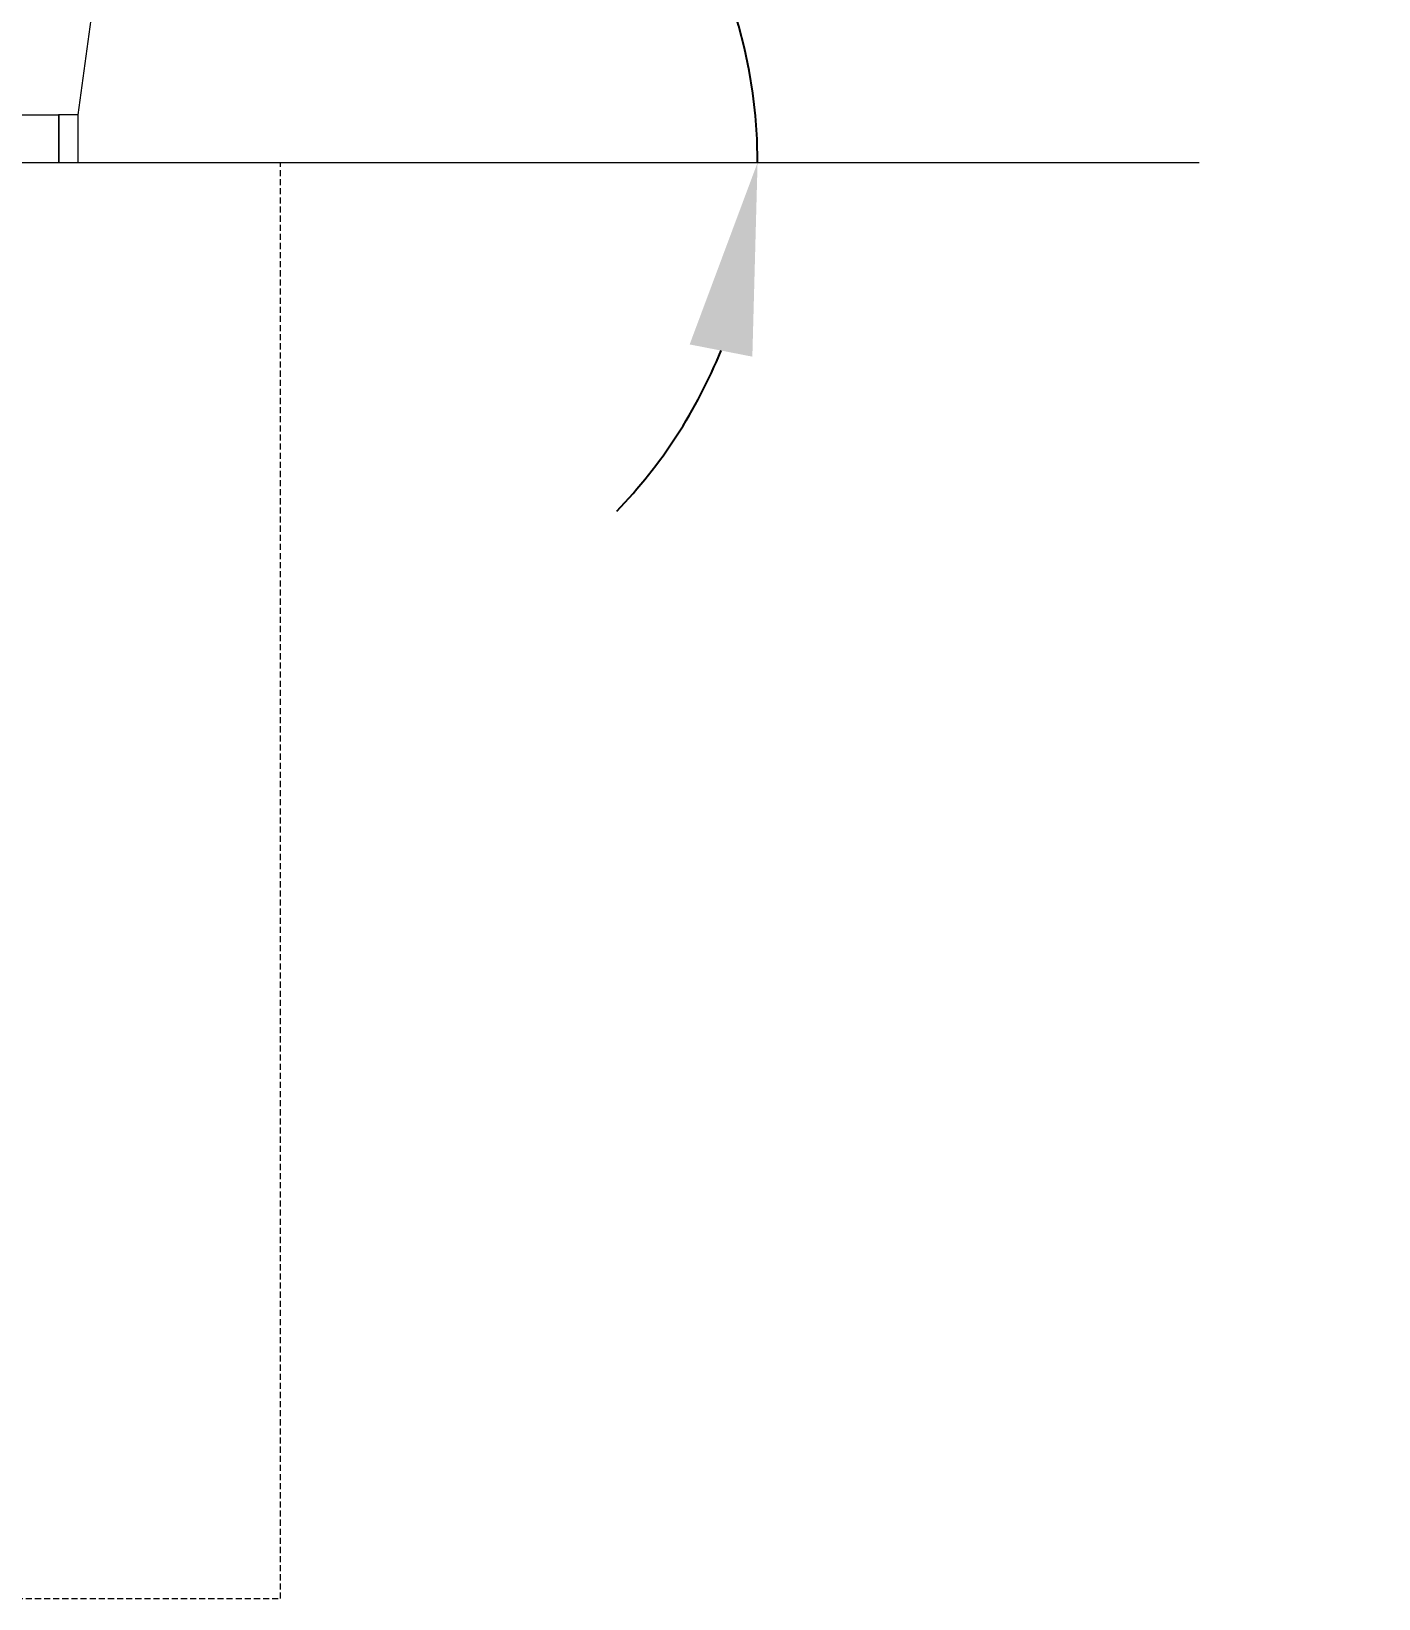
# Model space of a CAD drawing. Header units: millimetres. Extents: x -30 to 4992, y -440 to 3111.
# Drawn here: x 4710.4 to 4991.7, y 2350.9 to 2678.3 of the extents above; entities that cross this region are included whole.
import ezdxf

# ---------------------------------------------------------------- set-up
doc = ezdxf.new("R2010")
doc.units = ezdxf.units.MM
doc.linetypes.add('HIDDEN', pattern=[1.905, 1.27, -0.635])
for name, color, linetype, lineweight in [('ZANO_R', 7, 'Continuous', 0), ('ZANO_R_przerywana', 7, 'HIDDEN', 0), ('ZANO_W', 1, 'Continuous', 0)]:
    doc.layers.add(name, color=color, linetype=linetype, lineweight=lineweight)
doc.styles.add('Arial', font='arial.ttf')
doc.styles.get("Standard").update_dxf_attribs({"font": 'ARIALUNI.TTF'})
doc.dimstyles.new('pl i ang', dxfattribs={"dimtxt": 50, "dimasz": 50, "dimexe": 1.25, "dimexo": 0.625, "dimgap": 10, "dimtad": 1, "dimtoh": 1, "dimtxsty": 'Standard', "dimcen": 2.5, "dimclrd": 1, "dimclre": 1, "dimclrt": 1, "dimadec": 0, "dimazin": 0, "dimtfac": 1, "dimtmove": 0, "dimatfit": 3, "dimfxl": 1, "dimarcsym": 1})

# ---------------------------------------------------------------- blocks, each defined once
blk = doc.blocks.new('*D398')
at = {"layer": 'ZANO_W', "color": 1, "lineweight": -2}
blk.add_line((4767.53, 2727.88), (4772.47, 2764.68), dxfattribs=at)
for start, end in [(0, 82.3581), (104.3548, 126.3515), (316.0066, 338.0033)]:
    blk.add_arc((4757.2, 2650.87), 104.83, start, end, dxfattribs=at)
at = {"layer": 'ZANO_W', "color": 1}
for points in [[(4731.6, 2745.77), (4730.81, 2759.08), (4771.14, 2754.77)], [(4860.94, 2610.33), (4847.85, 2612.88), (4862.03, 2650.87)]]:
    blk.add_solid(points, dxfattribs=at)
at = {"layer": 'ZANO_W', "color": 1, "insert": (4859.19, 2740.09), "char_height": 40, "attachment_point": 5, "rotation": 311.179, "style": 'Arial'}
blk.add_mtext('82%%d', dxfattribs=at)

msp = doc.modelspace()

# ---------------------------------------------------------------- linework, layer by layer
at = {"layer": 'ZANO_R'}
for p, q in [((4720.2, 2660.87), (4724.04, 2689.53)), ((4387.34, 2660.87), (4716.04, 2660.87)), ((4720.19, 2660.87), (4716.04, 2660.87)), ((4716.04, 2660.87), (4716.04, 2650.87)), ((4716.2, 2650.87), (4716.2, 2660.87)), ((4720.19, 2660.87), (4720.2, 2660.87)), ((4720.2, 2650.87), (4720.2, 2660.87)), ((4387.34, 2650.87), (4716.04, 2650.87)), ((4716.04, 2650.87), (4720.2, 2650.87))]:
    msp.add_line(p, q, dxfattribs=at)
msp.add_lwpolyline([(-20.28, 2650.87), (4954.2, 2650.87)], dxfattribs=at)
at = {"layer": 'ZANO_R_przerywana'}
for p, q in [((4762.44, 2350.87), (4762.44, 2650.87)), ((3562.44, 2350.87), (4762.44, 2350.87))]:
    msp.add_line(p, q, dxfattribs=at)

# ---------------------------------------------------------------- dimensions: what is measured, and where the dimension line sits
at = {"layer": 'ZANO_W'}
dim = msp.add_angular_dim_2l(base=(4850.22, 2699.2), line1=((4766.2, 2717.97), (4762.48, 2690.22)), line2=((823.45, 2650.87), (4991.7, 2650.87)), dimstyle='pl i ang', override={"dimtxt": 40, "dimasz": 40, "dimexe": 10, "dimexo": 10, "dimtoh": 0, "dimdec": 0, "dimtxsty": 'Arial', "dimtdec": 0, "dimtmove": 1}, dxfattribs=at)
dim.commit()
dim.dimension.update_dxf_attribs({"geometry": '*D398', "text_midpoint": (4859.19, 2740.09)})

doc.saveas('drawing.dxf')
